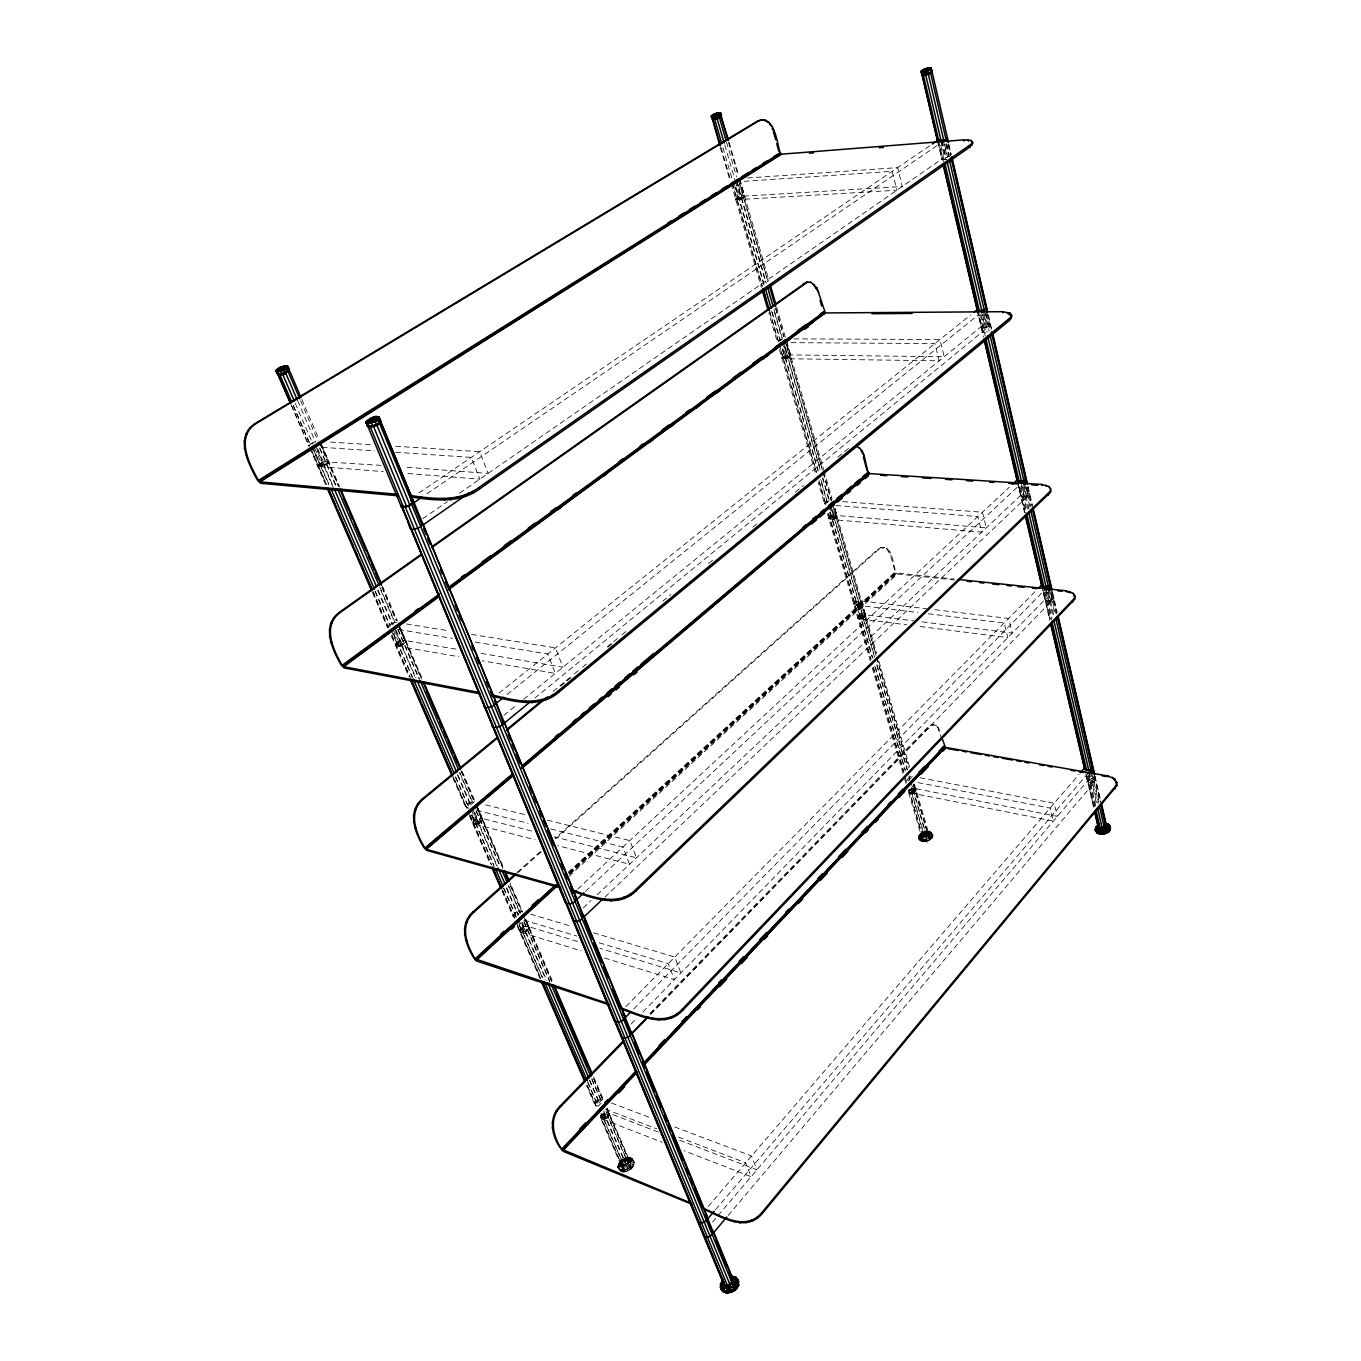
<?xml version="1.0" encoding="UTF-8"?>
<svg xmlns="http://www.w3.org/2000/svg" width="1361" height="1361" viewBox="0 0 1361 1361"><rect width="100%" height="100%" fill="white"/><g stroke="black" fill="none" stroke-linecap="round" stroke-linejoin="round"><path stroke-width="0.75" stroke-dasharray="5 3.75" d="M919.662 840.452L923.081 841.642L920.274 840.894L918.352 837.44L922.877 835.722L921.652 838.087C919.475 844.398 936.181 842.34 919.883 840.775L918.284 837.525L922.503 835.059C910.781 845.436 939.549 842.306 931.383 832.643L925.089 831.826L922.503 835.059L926.28 835.552L929.58 840.298L922.809 841.847L919.781 839.108L920.478 837.117C922.197 831.248 932.268 837.644 931.451 832.728C927.726 827.624 929.019 837.389 928.117 833.783L928.559 832.507L926.433 830.89L922.486 831.724L920.665 834.157L924.782 835.671L928.117 833.783M861.853 601.579L865.851 616.261L860.662 619L856.63 605.152L861.156 603.331L861.19 600.967L926.484 608.707M920.478 837.117L919.1 835.314L921.601 833.102L927.862 831.911L929.733 833.068L932.03 837.866L929.223 840.349M471.501 815.341L475.38 824.307L479.395 823.116L482.492 820.258L482.526 818.795L478.987 817.876L474.053 820.139L472.641 823.303L476.18 824.222L478.817 823.405L482.679 819.407L476.52 805.083M623.95 1157.905C623.763 1160.44 628.101 1159.708 626.298 1157.53L621.79 1159.147L618.234 1163.723L617.673 1167.023L620.038 1170.783C626.315 1175.87 641.643 1162.617 627.744 1162.498L627.37 1160.491L623.967 1159.283L628.884 1157.496C632.967 1155.506 636.285 1167.313 632.219 1161.154L629.462 1159.725L625.533 1160.372L621.892 1162.447L619.493 1165.424L618.983 1168.487L618.098 1167.959M928.559 832.507L928.746 834.021M835.025 508.708L837.134 516.057L835.11 518.541L831.741 519.562L829.598 512.212M922.571 841.779L926.195 841.489M922.792 835.773L925.106 836.675L924.782 835.671M941.659 141.068L945.997 159.679L941.931 159.577L937.627 140.438M786.641 341.288L790.707 355.374L788.495 357.637L784.957 358.709L780.857 344.622M391.168 630.007L398.195 646.237L404.319 643.821L405.986 640.946L402.397 640.333L397.14 642.596L395.439 645.488L401.835 645.25L406.105 641.473L398.365 623.474M396.987 622.249L394.656 622.368L387.63 627.489L372.642 591.252M926.109 841.608L927.147 834.82C937.559 828.083 928.168 845.827 932.812 835.535L931.298 832.609L928.644 831.639L922.724 832.524L921.023 835.144M622.283 1162.804C616.975 1169.609 618.013 1159.623 623.967 1159.283L623.372 1161.154L620.803 1160.44L628.033 1158.16L633.801 1160.967L633.665 1166.054L634.022 1161.103L632.167 1158.534L628.884 1157.496L620.82 1160.542L622.283 1162.804L629.462 1159.725L632.61 1160.678L634.158 1162.992M629.088 1159.47L629.173 1162.345L628.782 1161.29L626.86 1163.604L627.523 1171.14L623.372 1171.821L620.497 1170.817L617.741 1166.785L623.372 1161.154M629.054 1162.498L629.445 1160.321L626.621 1159.249M620.497 1170.817L623.372 1171.821C634.532 1168.878 619.663 1175.104 623.032 1168.555L619.612 1165.067L621.705 1160.729L622.3 1163.4L619.731 1170.477C624.92 1173.029 631.164 1170.154 633.886 1165.356M621.007 1170.562L623.933 1171.464L621.007 1170.562L619.595 1168.401L620.072 1165.56M621.484 1165.135L620.361 1160.916L621.705 1165.152L623.61 1165.526L620.956 1164.114L621.705 1165.152M621.96 1165.016L620.718 1161.767M621.16 1163.808L622.487 1160.491L629.36 1158.551C634.022 1158.143 633.375 1162.94 629.292 1160.27C624.92 1163.536 622.521 1155.37 628.918 1157.53L632.287 1158.534L627.931 1161.358L634.022 1161.103M618.438 1168.316L618.66 1164.676L622.147 1159.997L626.655 1158.364L628.272 1159.742M600.813 1113.74L603.263 1119.405L606.921 1118.351L609.626 1114.353L607.176 1108.688M739.721 178.886L744.79 196.426L743.821 197.719L738.7 199.608L734.14 183.973M622.828 1164.693L625.499 1164.37L624.818 1167.619L622.692 1170.29L619.34 1169.269L623.491 1166.581L624.036 1164.625L622.3 1163.4L619.612 1165.067L618.285 1163.553L622.487 1162.26M311.686 446.612L320.379 466.653L326.861 464.203L328.835 461.651L322.285 462.298L317.623 466.211L324.19 465.581L328.903 462.094L320.771 443.227M519.102 925.208L522.352 932.71L527.898 930.397L529.31 927.743L525.618 919.185M308.93 446.204L309.236 445.098M629.292 1160.27L628.884 1157.496L632.355 1158.619M928.236 834.905L928.78 833.306M925.735 840.4L919.39 839.567C922.077 844.092 937.474 835.178 928.049 837.236L927.419 834.021L931.383 832.643M919.781 839.108L918.811 838.886L919.594 836.624L922.043 834.565L928.968 832.626L931.69 833.63M919.253 839.108L920.002 836.947L925.582 833.783L929.019 833.102L932.795 835.96L932.064 836.539L928.934 833.612C921.55 833.595 927.147 830.737 931.298 832.609M923.013 836.573L921.516 836.028L921.108 832.881M921.516 835.263L924.799 832.49L924.442 830.993M918.284 837.644L919.151 835.161L924.34 832.371L932.404 834.497L931.724 836.862L927.147 834.82M923.813 836.062L922.112 840.418L925.072 835.994L925.99 838.104L929.172 838.852L922.112 840.503L919.39 839.448L925.718 840.281L929.852 837.253L914.252 783.562M926.433 830.89L927.862 832.881L927.93 831.452M929.852 837.253L926.143 835.416L922.622 837.117L922.384 839.533L925.684 840.247L910.39 787.645M922.384 839.533L908.212 791.217L912.465 788.24L916.191 789.992L914.388 792.136L911.275 793.038L910.237 789.482M600.592 1118.044L604.012 1119.371L606.411 1118.64L608.435 1117.16L609.405 1113.638L605.985 1112.328L600.592 1118.044L622.3 1168.044L625.686 1169.422L628.05 1168.708L630.024 1167.228L630.943 1163.655L606.972 1107.973M622.3 1168.044L622.164 1166.309L625.192 1163.009L629.65 1162.532L630.943 1163.655M622.164 1166.309L600.49 1116.343L601.596 1114.523L623.236 1164.472M617.673 1167.023L620.395 1166.666L622.862 1164.267L621.773 1167.483L622.692 1170.29L630.738 1167.381L633.29 1164.216L630.466 1159.572L627.37 1160.491L629.071 1158.755L632.167 1158.534M601.001 1103.295L598.279 1106.153L594.859 1104.843L595.88 1101.338L602.43 1099.348L593.209 1077.929M865.919 616.006L861.36 618.915L857.566 617.503L862.108 614.594L865.545 615.019L863.503 618.251M861.921 602.157L857.328 605.05L853.534 603.672L858.11 600.779L861.547 601.188L859.489 604.386M837.185 516.585L832.456 519.443L828.611 518.252L833.357 515.411L836.845 515.7L834.667 518.762M529.157 928.644L523.134 932.642L520.923 932.54L519.63 930.005L523.083 926.807L527.847 926.126L529.157 928.644L525.686 931.86M818.999 480.552L826.093 504.897L824.341 503.587L829.104 500.746L822.639 478.494M503.995 888.427L516.636 917.62L513.131 916.565L514.407 913.265L519.17 911.036L522.675 912.074L510.12 882.932M922.622 835.314C917.535 831.299 933.391 830.159 927.045 833.357L930.243 834.276L929.682 835.824L922.588 838.988L919.1 835.314M624.733 1160.372L628.833 1157.513L629.071 1158.755L624.682 1158.211M925.106 836.675L926.994 835.926L926.739 834.939M630.977 1168.912L633.409 1164.301M627.557 1164.08L629.156 1162.141M618.983 1165.101L622.692 1160.661L621.79 1159.147M460.903 770.666L474.308 801.816L469.409 802.616L465.717 805.729L466.925 808.06L469.188 808.094M728.203 1215.407L1094.482 782.184L1093.189 776.621M712.552 1222.042L716.669 1217.193M718.047 1215.577L1087.507 780.942L1086.214 775.396M715.631 1209.572L1085.959 775.668M626.196 1160.133L628.833 1157.513L624.75 1158.296L628.969 1157.582M708.213 1206.492L1078.95 774.443M790.741 355.833L785.705 358.572L781.826 357.773L786.845 355.034L790.418 355.068L788.019 357.858M312.452 442.869L308.913 445.625L291.22 404.846M771.585 311.193L779.87 339.689L777.131 341.696L782.184 338.974L773.916 310.461M627.71 1164.148L627.353 1163.06L625.175 1164.301L625.669 1165.322L627.727 1163.91M604.012 1119.371L609.405 1113.638M926.143 835.416L912.465 788.24L908.621 792.323L911.938 792.97L915.783 788.887M606.411 1118.64L609.524 1115.322M911.938 792.97L916.191 789.992M600.49 1116.343L605.985 1112.328L627.54 1162.294M908.212 791.217L910.441 788.87L924.153 836.028M601.885 1119.15L608.112 1112.532M909.982 792.953L914.422 788.257M594.757 1103.159L597.904 1099.858M600.303 1099.144L594.859 1104.843L586.404 1085.363M602.43 1099.348L596.152 1105.932L586.846 1084.496M649.929 1013.452L927.692 727.267L930.431 725.26L934.054 724.818L930.431 725.26M650.796 1013.741L931.264 725.396M650.541 1014.506L1052.274 600.218L1049.756 589.347M631.079 1024.067L637.016 1017.977M642.953 1011.903L1045.027 599.435L1042.135 587.033M633.631 1009.062L1042.951 591.78M625.958 1006.528L1035.687 590.997M377.609 590.266L391.866 623.236L387.817 626.196L394.656 622.368L379.6 587.459M604.879 897.086L1028.082 495.897L1025.394 484.312M583.274 907.957L590.997 900.659M597.173 894.84L1020.682 495.387L1017.535 481.93M744.79 196.818C720.156 207.042 751.935 188.498 741.864 198.672M585.468 891.353L1018.3 486.268M577.659 889.175L1009.318 487.221M523.134 932.642L529.123 927.079M861.36 618.915L865.545 615.019M519.63 930.005L523.083 926.807M857.566 617.503L859.982 615.257M519.647 931.57L525.635 926.024M857.923 618.472L862.108 614.594M520.923 932.54L527.847 926.126M859.318 619L864.15 614.509M568.149 872.316L895.181 571.977L890.57 555.339L886.606 548.653L880.72 547.564L877.743 549.368L555.016 838.444M569.017 872.554L896.031 572.062C892.238 564.441 894.092 549.963 883.765 547.326M568.796 873.371L895.657 572.913L895.181 571.977M569.357 873.099L896.031 572.062M569.817 873.541L896.678 572.913L954.146 579.037M569.749 874.289L897.154 573.083M569.17 876.246L897.409 574.002L954.401 579.99M853.891 604.641L858.11 600.779M855.286 605.152L860.152 600.677M857.328 605.05L861.547 601.188M513.131 915L516.619 911.819M853.534 603.672L855.967 601.443M517.061 872.452L540.776 851.203M517.929 872.707L541.661 851.442M555.9 838.682L878.611 549.453L884.633 547.411M478.817 823.405L482.492 820.258M472.692 821.823L476.35 818.693M828.611 518.252L831.146 516.091M472.641 823.303L478.987 817.876M828.968 519.153L833.357 515.411M473.917 824.188L481.25 817.91M830.363 519.596L835.433 515.258M476.18 824.222L482.526 818.795M832.456 519.443L836.845 515.7M932.03 837.866L926.007 841.285L922.384 841.472M824.341 503.587L826.893 501.443L820.428 479.191M829.104 500.746L824.681 504.472L818.182 482.185M474.308 801.816L466.925 808.06L453.383 776.859M928.355 834.582L926.943 835.994M921.465 833.885L922.486 831.724M553.127 691.371L564.594 681.946M566.227 680.602L572.777 675.209M574.41 673.865L580.96 668.489M582.593 667.145L589.126 661.752M607.125 646.951L612.042 642.919M613.675 641.575L620.225 636.182M621.858 634.838L628.408 629.462M662.773 601.205L670.956 594.468M708.588 563.522L713.504 559.473M752.769 527.183L757.686 523.151M795.317 492.189L803.5 485.469M837.866 457.194L849.315 447.786M560.562 686.148L565.478 682.116M567.112 680.772L573.661 675.379M608.027 647.104L612.926 643.055M534.89 698.074L988.818 326.589L985.313 311.482M503.91 715.325L517.078 704.607M523.645 699.248L981.179 326.606L977.657 311.55M507.092 694.552L978.27 314.935M499.113 693.055L970.597 314.969M399.028 646.118L405.986 640.946M785.705 358.572L790.418 355.068M401.835 645.25L405.85 642.256M395.609 644.178L399.624 641.201M781.826 357.773L784.548 355.748M395.439 645.488L402.397 640.333M782.133 358.521L786.845 355.034M396.697 646.203L404.727 640.231M783.545 358.828L788.989 354.779M782.184 338.974L777.437 342.445L768.812 313.166M921.601 833.102L922.775 834.259L920.087 836.198L922.299 833.238L928.61 831.622L926.092 833.017M913.98 792.34L916.14 790.282L914.575 784.021M422.846 518.626L447.31 501.682M459.542 493.192L941.965 158.999M427.048 493.703L938.512 144.606M419.001 492.937L930.584 145.219M318.848 466.738L327.61 461.141M737.237 199.795L743.072 196.069M321.247 466.5L328.835 461.651M739.465 199.438L744.501 196.205M324.19 465.581L328.562 462.774M317.913 465.088L322.285 462.298M735.535 199.046L738.445 197.192M317.623 466.211L325.211 461.379M735.808 199.659L740.843 196.426M617.673 1166.904L619.306 1169.541L622.709 1170.596L630.909 1167.619M627.37 1170.834L631.317 1168.572M622.283 1160.253L626.723 1158.636L628.561 1159.198M621.245 1161.494L625.158 1159.249M621.501 1161.971L629.36 1158.551L632.814 1160.082L629.48 1159.096L625.345 1159.759M919.441 839.329L923.166 837.508L925.684 840.145L919.441 839.329L925.684 840.145M949.536 156.175L941.846 159.254L946.575 159.543M310.954 443.686L316.603 441.406M1087.507 780.942L1089.634 783.153L1094.482 782.184M1045.027 599.435L1047.187 601.341L1052.274 600.218M1020.682 495.387L1022.843 497.088L1028.082 495.897M981.179 326.606L983.34 327.95L988.818 326.589M925.021 836.488L926.977 835.756M919.151 835.161L922.775 834.259M625.533 1160.372L629.48 1159.096L632.61 1160.678M633.29 1164.216L623.032 1168.555L623.491 1166.581L626.86 1169.609L619.306 1169.541M1091.641 778.288L1087.456 781.35L1091.777 783.153L1095.962 780.074L1091.641 778.288L1097.357 802.854M626.911 1169.762L622.692 1170.511L619.289 1169.405L622.692 1170.511L626.962 1169.899L622.675 1170.409L619.34 1169.269M907.651 780.602L909.267 780.329M623.202 1165.543L625.652 1165.186M747.546 177.985L897.614 167.641L902.258 186.508L744.161 196.12L739.652 180.52M744.161 181.319L892.204 171.316L896.899 190.217L738.7 199.608M924.731 832.047L928.168 832.49M925.48 833.272L929.019 833.102L932.523 836.335M793.888 338.872L939.941 339.552L944.177 356.735L790.06 354.915L785.995 340.845M790.877 342.666L934.922 343.584L939.192 360.801L784.957 358.709M330.502 442.087L372.54 444.775M395.66 446.255L479.735 451.648L488.123 473.407L404.166 467.095M322.2 447.327L374.7 450.865M395.711 452.277L471.314 457.381L479.804 479.174L404.285 473.254M381.08 465.36L328.903 462.094M842.833 501.631L982.472 512.229L986.317 527.813L836.488 515.496L834.361 508.163M835.943 505.526L977.81 516.568L981.689 532.168L831.741 519.562M320.379 466.653L383.309 471.604M880.72 547.564L881.588 547.649M886.606 548.653L887.474 548.738M877.743 549.368L878.611 549.453M888.954 551.409L889.805 551.494M890.57 555.339L891.438 555.424M630.841 1167.5L626.911 1166.955L625.499 1164.37M934.922 609.694L1008.637 618.438L1012.244 633.069L921.907 621.841M856.63 605.152L917.773 612.518M928.304 613.794L1004.197 622.947L1007.838 637.594L917.433 626.179M861.19 600.967L865.188 614.798L913.503 620.803M860.662 619L906.919 624.852M406.395 623.984L448.381 630.721M471.467 634.413L555.458 647.87L562.927 667.247L479.089 653.059M398.671 629.565L452.532 638.394M475.312 642.12L547.803 654.012L555.356 673.423L482.015 660.731M939.413 731.35L938.784 728.033L935.807 725.583L937.95 727.88L940.961 736.964M456.037 649.146L405.731 640.64L406.105 641.473M398.195 646.237L458.963 656.751M920.104 777.777L1054.163 803.313L1057.378 816.379L915.443 788.614L914.422 785.076M917.977 782.592L1050.097 808.06L1053.346 821.142L911.275 793.038M485.622 804.878L524.768 814.576M547.428 820.19L629.837 840.588L636.472 857.787L554.216 836.794M476.622 810.254L528.119 823.218M550.78 828.917L622.896 847.052L629.582 864.269L557.619 845.623M531.59 831.027L482.253 818.42L482.679 819.407M475.38 824.307L535.009 839.754M530.518 914.116L571.144 926.195M593.498 932.846L674.767 957.038L680.908 972.962L599.81 948.277M523.968 920.138L576.809 936.079M599.146 942.816L668.234 963.656L674.444 979.597L603.467 957.719M577.506 941.506L528.851 926.688L529.31 927.743M626.298 1157.53L628.17 1158.092L629.462 1160.559M626.706 1158.96L629.326 1160.78M621.331 1164.965L623.474 1165.679M522.352 932.71L581.164 950.846M921.669 834.055L928.968 832.626L931.69 834.072M933.221 724.681L936.64 725.719M897.409 574.002L895.657 572.913M926.654 831.69L928.644 833.715M928.066 832.711L922.962 832.966L919.373 836.215L918.811 838.886M931.468 834.548L925.582 833.783M611.327 1102.988L650.83 1117.908M674.529 1126.874L751.544 1155.999L756.903 1169.865L678.084 1139.65M605.441 1109.198L656.802 1128.83M678.527 1137.133L745.692 1162.804L751.102 1176.704L684.09 1150.726M658.384 1132.097L609.116 1113.196L609.626 1114.353M603.263 1119.405L662.399 1142.321M626.86 1163.604L630.738 1167.381M927.862 832.881L928.406 833.817M920.665 834.157L921.278 835.229M920.904 834.956L921.822 836.249M312.554 446.442L328.835 484.023M375.211 591.099L390.386 626.128M393.567 633.494L412.4 676.961M455.833 777.233L468.354 806.154M472.301 815.256L493.873 865.086M517.452 919.492L542.563 977.487M588.156 1082.761L598.279 1106.153M601.562 1113.706L625.686 1169.422M314.102 450.95L328.852 484.992M375.075 591.661L389.348 624.631M393.244 633.614L412.315 677.608M455.289 776.825L467.078 804.062M471.723 814.78L494.23 866.702M503.468 888.053L516.023 917.025M519.273 924.51L542.801 978.814M587.459 1081.893L597.513 1105.098M293.261 405.51L310.087 444.298M293.33 405.816L310.206 444.741M310.937 448.518L326.436 484.244M372.846 591.235L388.889 628.187M392.019 635.4L410.239 677.404M470.021 815.222L491.627 865.018M502.6 890.298L514.407 917.518L521.382 911.121L509.677 883.935M516.04 921.278L540.368 977.351M600.235 1115.374L623.576 1169.167M312.384 452.362L326.334 484.499M391.713 635.179L409.967 677.268M453.043 776.536L465.717 805.729L469.409 802.616L457.636 775.396M469.596 814.678L491.219 864.524M502.175 889.771L514.747 918.76M517.997 926.246L540.742 978.644M587.169 1085.636L596.39 1106.918M291.543 405.68L309.27 446.51M309.73 448.024L326.062 485.639M372.455 592.511L387.63 627.489M391.543 636.489L408.981 676.655M452.958 777.982L465.649 807.192L472.046 801.799L459.457 772.623M469.528 816.141L490.351 864.099M502.158 891.302L513.131 916.565L519.17 911.036L508.282 885.807M517.197 925.939L539.926 978.287M319.784 447.803L336.099 485.622M379.753 586.863L394.86 621.909M398.092 629.411L419.477 678.969M459.865 772.64L473.339 803.875M476.486 811.207L500.44 866.719M508.827 886.181L520.565 913.418M523.849 921.006L549.759 981.094M591.797 1078.592L601.885 1101.985M605.985 1111.495L630.024 1167.228M319.733 448.671L336.082 486.592M397.752 629.548L419.188 679.241M475.908 810.731L499.912 866.396M524.019 922.282L549.963 982.421M591.916 1079.681L601.936 1102.903M297.804 401.019L315.378 441.73M317.759 448.892L324.837 465.292M396.221 630.534L402.448 644.961M474.751 812.364L479.395 823.116M522.182 922.18L526.248 931.587M603.655 1110.797L606.921 1118.351M316.296 447.344L333.445 487M378.052 590.215L393.193 625.26M394.809 629.02L415.99 678.033M457.67 774.477L471.008 805.338M472.624 809.063L497.326 866.225M506.581 887.644L518.354 914.881M522.437 924.34L546.765 980.618M589.738 1080.073L599.844 1103.465M603.961 1112.975L628.05 1168.708M317.572 451.41L333.19 487.51M395.745 632.219L414.765 676.196M474.036 813.334L496.493 865.256M506.547 888.529L518.235 915.562M521.467 923.047L545.778 979.308M589.5 1080.413L599.538 1103.635M603.603 1113.06L625.192 1163.009M295.235 403.298L312.945 444.179M314.663 447.922L322.557 466.16M393.261 629.582L400.287 645.812M471.161 809.608L477.371 823.949M518.609 919.236L524.291 932.387M602.651 1113.485L605.101 1119.15M321.009 443.465L339.706 486.915M382.356 586.013L397.412 620.99M399.028 624.733L421.927 677.965M462.179 771.5L474.751 800.727M476.367 804.47L503.434 867.382M525.907 919.577L552.6 981.621M593.668 1077.061L602.889 1098.48M301.836 399.454L319.052 439.416M320.72 444.554L338.617 486.115M382.169 587.271L396.408 620.344M398.092 624.24L421.808 679.309M461.277 770.989L474.7 802.19M476.316 805.933L502.583 866.94M510.12 884.446L521.841 911.683M525.924 921.142L551.8 981.281M593.77 1078.729L602.157 1098.208M607.091 1109.657L631.079 1165.373M319.784 442.971L338.481 486.37M381.948 587.323L396.153 620.31M400.083 629.445L421.502 679.173M477.388 808.978L502.992 868.403M525.414 920.495L552.141 982.574M606.496 1108.773L629.65 1162.532M319.665 443.04L328.29 463.08M398.62 626.383L405.612 642.596M476.112 806.307L482.287 820.649M523.304 915.902L528.97 929.053M606.938 1110.083L609.371 1115.748M300.645 400.729L318.1 441.168M721.126 147.805L730.857 181.03M731.248 184.058L761.377 287.358M779.479 349.743L816.073 475.244M827.352 513.641L870.274 660.851M872.265 667.911L903.415 774.766M904.606 778.798L906.035 783.443M720.343 147.447L729.785 179.788M726.536 142.173L736.505 176.641M738.411 184.79L742.374 198.468M785.569 347.565L788.495 357.637M832.983 511.192L835.11 518.541M859.931 604.165L863.946 618.03M912.84 786.794L914.388 792.136M736.777 181.098L766.396 283.309M774.001 309.491L782.167 337.698M783.919 343.755L820.394 469.545M822.742 477.66L829.223 499.997M830.925 505.901L874.63 656.631M876.977 664.729L907.43 769.799M910.883 781.69L927.675 839.635M736.335 180.86L765.648 281.948M784.514 347.004L820.292 470.396M831.758 509.916L874.545 657.448M876.909 665.614L907.089 769.714M908.876 775.821L909.897 779.377M735.467 181.557L740.571 199.131M782.099 342.189L786.76 358.3M829.734 506.326L833.476 519.187M858.332 604.811L862.347 618.677M911.343 787.424L912.891 792.765M724.784 144.878L734.787 179.55M736.046 187.716L764.048 284.041M772.248 312.247L780.431 340.454M782.779 348.501L818.148 470.243M821.108 480.382L827.59 502.719M830.312 512.093L872.503 657.295M875.446 667.4L905.388 770.428M735.62 187.461L763.895 284.738M782.796 349.726L818.063 471.093M830.091 512.434L872.435 658.112M874.8 666.278L905.065 770.326M722.963 147.686L732.456 180.077M732.694 184.177L762.449 286.354M769.475 310.512L778.866 342.717M779.445 344.741L816.634 472.437M828.764 514.084L871.074 659.37M873.422 667.451L904.01 772.453M908.944 789.414L923.745 840.213M731.963 182.578L762.007 285.708M769.714 312.179L778.033 340.692M780.942 350.73L816.311 472.114M819.254 482.236L826.212 506.139M828.356 513.471L870.802 659.166M873.167 667.332L903.483 771.415M905.269 777.539L906.817 782.864M908.893 789.941L922.622 837.117M729.224 142.514L738.581 174.906M739.703 179.244L768.965 280.519M776.638 307.059L785.484 337.681M786.352 340.999L823.558 469.443M823.813 470.617L832.013 498.994M834.718 508.351L876.62 653.365M878.951 661.429L909.692 767.451M728.441 142.156L738.121 175.688M739.857 184.041L768.302 282.322M775.872 308.505L784.021 336.711M786.352 344.758L822.742 470.532M823.337 472.556L831.554 500.984M832.677 504.846L876.28 655.56M876.858 657.584L908.416 766.685M913.469 784.14L929.206 838.529M738.564 180.503L767.825 281.659M775.498 308.147L783.749 336.677M784.923 340.726L822.401 470.225M822.98 472.25L831.18 500.593M833.834 509.763L875.974 655.356M876.552 657.397L908.467 767.655M913.401 784.702L928.083 835.45M942.254 140.932L946.099 157.468M982.642 314.459L986.674 331.778M1022.894 487.289L1027.98 509.184M1047.307 592.171L1053.261 617.724M1089.191 772.044L1097.034 805.746M981.196 310.784L985.16 327.78M1021.448 483.512L1024.595 497.02M1045.928 588.615L1048.889 601.324M1088.681 772.095L1091.267 783.221M940.723 140.898L944.568 157.383M981.434 315.446L985.534 333.037M1021.158 485.843L1026.755 509.797M1045.758 591.303L1052.002 618.064M1088.664 775.226L1095.741 805.542M940.74 145.474L944.109 159.952M980.26 314.748L985.262 336.15M1020.597 487.459L1026.177 511.379M1045.061 592.273L1051.509 619.867M1087.915 775.753L1095.384 807.771M938.307 139.826L943.615 162.486M978.287 310.835L984.207 336.099M1019.457 486.915L1025.548 512.91M1044.125 592.409L1050.386 619.153M1087.133 776.348L1094.703 808.723M938.035 141.272L942.68 159.917M977.674 310.699L983.561 335.861M1018.028 483.172L1025.003 512.961M1042.645 588.394L1049.892 619.34M1085.466 771.381L1093.819 807.107M937.508 140.71L941.931 159.577M977.215 310.359L983.493 337.137M1017.45 482.27L1024.425 512.042M1041.573 585.332L1049.773 620.378M1086.163 775.804L1093.7 807.992M948.957 144.47L951.339 154.797M988.494 315.412L991.625 328.937M1028.014 486.268L1032.625 506.224M1052.648 592.801L1057.242 612.654M1095.095 776.365L1100.709 800.591M948.413 143.892L950.795 154.218M987.916 314.663L991.523 330.23M1027.861 487.306L1032.029 505.305M1051.866 591.031L1056.646 611.65M1094.499 775.243L1100.573 801.493M948.158 145.355L950.556 155.698M986.895 312.656L990.91 329.974M1027.368 487.425L1031.519 505.339M1051.628 592.188L1056.646 613.879M1094.142 775.821L1100.181 801.918M946.678 143.807L949.059 154.116M986.215 314.408L989.821 329.957M1026.211 486.881L1030.855 506.904M1050.709 592.579L1055.49 613.165M1093.768 778.288L1098.99 800.829M946.473 143.96L949.349 156.362M945.759 144.266L948.634 156.668M984.632 311.805L989.107 331.012M1024.765 484.635L1029.818 506.428M1049.127 589.653L1055.013 614.968M1091.743 773.235L1098.667 803.041M944.636 144.657L947.528 157.076M983.135 310.308L987.082 327.303M1023.302 483.087L1026.432 496.595M1047.732 588.224L1050.692 600.933M1090.399 771.755L1092.985 782.881M943.258 140.098L947.086 156.583M983.85 314.697L987.933 332.271M1023.914 487.051L1029.052 509.099M1048.48 592.681L1053.737 615.325M631.266 1161.154L629.19 1165.492L627.744 1162.498L631.266 1161.154M1053.907 598.228L1049.416 601.239L1044.959 599.81L1049.45 596.816L1053.907 598.228M1029.801 493.992L1025.139 496.935L1020.614 495.744L1025.258 492.818L1029.801 493.992M990.672 324.837L985.721 327.661L981.094 326.912L986.027 324.105L990.672 324.837M912.193 776.468L908.331 780.534L906.358 780.534L910.832 775.838L912.193 776.468M928.678 831.673L925.106 831.911L928.678 831.673"/><path stroke-width="1.5" d="M723.133 1280.837L724.426 1284.512L726.706 1285.09L729.326 1284.512L732.899 1280.854L733.273 1281.977L729.768 1285.584L724.801 1285.396L614.917 1020.665M724.29 1282.181L723.678 1284.035L723.508 1281.722M723.967 1284.103L723.967 1282.113M609.082 1004.826L476.945 961.155L474.274 958.535C465.513 945.01 458.589 924.731 472.76 912.125L515.479 873.864M608.639 1003.755L475.142 958.824C466.398 945.283 459.474 925.004 473.645 912.397L516.346 874.119M736.199 1288.833L732.252 1291.946L727.591 1292.95L723.252 1291.606L723.814 1288.51L730.789 1287.608L733.494 1285.703C741.864 1291.283 725.753 1294.923 730.789 1283.508M287.647 368.78L289.144 369.069L289.076 370.328C278.767 381.182 268.917 367.266 286.15 365.956C296.749 369.954 275.109 380.417 276.385 370.277L283.666 366.398L286.388 366.024L287.92 367.402C291.9 372.727 281.642 374.717 278.052 374.581L290.386 402.907M691.881 1204.247L563.369 1151.389C552.328 1139.872 547.241 1118.81 559.813 1106.306L623.338 1040.859M691.507 1203.311L561.702 1149.245C553.161 1136.707 548.636 1118.572 560.664 1106.646L624.189 1041.165M408.079 521.961L410.205 528.885L411.72 529.565L417.861 528.306L420.821 526.724L422.761 523.628L495.897 701.715L494.264 705.151L491.508 706.801L485.639 707.822L484.108 706.937L484.142 705.355M492.325 725.073L492.291 726.672L493.839 727.591L499.674 726.587L502.413 724.937L503.995 721.449L576.366 897.648L575.057 901.424L572.522 903.109L569.544 904.01L565.393 902.819L514.22 777.863M928.491 73.63L930.856 72.609L922.06 74.447L921.244 71.282C929.954 64.273 936.623 70.993 921.448 71.878C920.785 69.003 934.105 65.957 930.329 69.904C933.663 74.804 919.56 77.611 921.261 71.112M931.298 68.407L927.266 68.407L931.298 68.407L932.098 71.418L928.032 73.8M1108.347 826.893L1108.654 824.511L1107.191 824.987L1107.905 826.229L1110.117 826.45C1107.837 836.964 1113.553 822.946 1105.932 824.29L1108.654 824.511L1110.287 826.62L1109.947 830.346C1108.654 834.939 1093.257 836.13 1097.868 829.478L1095.843 827.165L1099.535 823.592M287.698 368.984L289.076 370.328L284.789 372.965L279.039 374.462L277.525 373.067M1101.338 828.083L1100.028 833.698L1104.026 833.902L1097.136 832.983L1104.026 833.902M1103.941 827.539L1104.009 833.817L1100.181 834.021M703.569 1209.061C720.922 1216.734 746.202 1232.845 762.211 1213.587L1116.752 785.79L1115.22 779.309L1108.296 776.042L945.436 747.427L942.322 738.972M1116.752 785.79L1116.683 781.929M941.999 142.207L945.504 139.826L937.576 141.017L921.873 73.851M376.027 425.074C360.189 432.135 366.841 413.659 379.073 417.266L380.672 421.485C376.436 430.263 366.551 424.037 373.901 417.385C376.963 413.336 383.989 422.097 378.239 420.821M276.334 371.366L276.385 370.277C289.536 360.648 292.734 370.89 276.334 371.366L276.521 370.022C277.831 368.168 290.761 365.037 286.303 368.746C288.277 381.488 266.007 370.294 286.388 366.024M286.303 368.746L287.869 366.313L287.817 367.266C285.521 369.205 277.61 373.731 276.419 370.124L278.001 368.899L276.419 370.43M921.448 71.878L927.947 70.517L928.678 73.562L932.098 71.418L930.584 72.95L922.095 74.634L926.041 74.311L925.599 70.262L929.563 68.05C913.912 72.728 925.174 72.626 931.502 69.003M278.92 374.309L284.789 372.965L289.144 369.069L288.974 370.43L287.647 369.171M722.674 1282.76L722.878 1280.003L720.479 1283.95L722.674 1282.76L723.814 1288.51L725.022 1286.485C734.447 1297.986 715.308 1291.062 722.453 1285.09L720.547 1283.763L720.462 1287.795L722.81 1290.534L726.944 1291.674L731.691 1290.653L735.791 1287.829L737.917 1283.797L734.123 1277.911L731.98 1277.69L731.503 1276.261L735.689 1277.281L738.513 1281.16L738.206 1282.181L735.689 1277.281L738.121 1280.157L735.723 1277.35L731.572 1276.244L732.031 1277.35M946.082 137.597L947.341 138.618C946.014 140.71 934.905 143.126 939.005 139.4M1095.758 827.335L1099.127 825.191L1095.758 827.335L1095.69 831.044L1096.677 831.282M1106.238 824.392L1105.744 826.91L1105.404 823.303M278.171 374.156L277.44 374.02M725.022 1286.485L720.53 1287.523L722.827 1290.415L727.744 1284.835L727.965 1288.391L731.572 1290.347L735.603 1287.574L735.297 1280.837L738.036 1280.055L735.689 1277.281L731.503 1276.261L735.689 1277.281L737.883 1280.02L738.547 1285.43L736.25 1289.19M621.109 1008.79C640.01 1015.952 665.631 1028.661 682.644 1010.389L1074.612 599.35L1074.629 595.659L1073.183 593.362L1066.037 590.759L958.365 579.48M1074.612 599.35L1074.629 595.659M1095.69 831.044L1095.231 829.632L1099.127 825.191M735.723 1287.71L731.64 1290.517L726.91 1291.521L722.827 1290.415L723.184 1286.723M1109.657 830.601L1110.491 827.556L1108.994 825.583M726.842 1217.023L713.113 1233.253L713.334 1231.263M713.113 1233.253L707.363 1219.252L707.601 1217.278L704.726 1214.931M276.3 371.179L280.706 367.657L286.201 368.576M572.896 891.285C592.715 897.937 618.421 908.519 636.029 890.962L1050.505 492.291L1050.573 488.718L1049.144 486.626L1041.897 484.448L869.696 473.628L868.556 472.59C864.541 464.407 866.379 449.232 855.627 446.085M1050.505 492.291L1050.573 488.718M288.685 370.6L289.042 369.511L301.002 397.497M734.26 1283.457L413.625 501.392L412.111 500.746M284.415 366.687L282.969 368.661L276.385 371.009L278.75 368.967L287.579 366.228L286.048 368.457L277.814 371.281M279.856 374.36L285.385 372.812L289.11 369.443M276.385 371.009L279.549 368.304M724.562 1286.366L401.172 505.288L406.548 518.252M367.3 425.074L369.801 426.793L372.744 426.282L369.801 426.793L368.065 425.653L372.744 426.282L379.073 423.441M647.581 1017.552L631.334 1034.292L631.674 1032.421M631.334 1034.292L624.716 1018.164L625.056 1016.31L622.164 1014.217M277.746 374.241L277.916 373.339M492.495 696.186C513.931 701.493 539.773 708.724 558.554 692.426L1009.113 320.652L1011.308 318.202L1011.461 314.85L1010.083 313.132L1002.666 311.703L825.344 312.945L816.94 287.903L811.054 282.356L806.682 282.05L432.509 546.288M1011.308 318.202L1011.461 314.85M1106.119 826.756L1106.425 825.225M1098.106 826.944L1098.395 825.634L1099.433 828.22M1098.225 827.148L1098.514 825.838M1098.446 827.267L1098.718 826.025M1095.214 829.734L1095.843 827.165L1097.561 826.637M1095.996 828.271L1095.452 830.669C1096.388 833.868 1104.775 834.888 1096.915 832.643M1098.208 824.8L1098.718 827.216L1100.437 827.777L1105.949 825.719M575.686 896.95L583.325 917.518L583.75 915.715M372.795 426.282L367.64 426.384L366.177 421.74L369.699 419.596L377.473 419.783L379.09 423.084L376.214 425.057L375.143 419.392L378.868 417.198L377.729 419.954L371.4 423.067L366.313 423.254L366.092 421.927M560.715 887.882L426.81 850.404L424.037 847.716C415.224 833.595 406.735 811.973 422.216 799.026L497.497 737.118M560.239 886.726L426.316 849.298L424.921 847.954C416.109 833.834 407.637 812.211 423.118 799.247L496.748 738.666M720.241 115.923L720.939 116.808C711.429 124.089 706.359 113.337 719.731 112.895L720.905 113.371L721.177 116.672L712.16 119.053L717.128 118.73L721.602 115.651L721.177 116.672L720.564 115.702L728.628 140.489M479.974 693.787L344.197 667.928L341.288 665.138C332.441 650.082 321.179 626.094 338.94 612.62L420.379 554.897M479.429 692.477L343.652 666.703L342.189 665.308C333.326 650.235 322.081 626.247 339.842 612.756L421.281 555.016M719.765 145.423L711.548 115.838L719.85 112.98L718.302 113.814L719.731 117.539L712.552 119.122L715.154 119.07M398.075 495.795L260.597 483.274L257.552 480.365C248.757 464.356 234.398 437.749 254.592 423.849L757.856 120.908C775.192 114.851 776.791 143.313 780.278 153.095L781.52 154.184L963.622 139.86L971.193 140.472L972.826 143.041L969.883 147.022L479.225 489.177C459.286 503.842 433.615 500.287 410.767 496.952M397.463 494.315L259.985 481.896L258.454 480.45C249.658 464.424 235.3 437.8 255.511 423.9L758.775 120.823L762.364 119.683M715.291 119.036C706.444 119.632 719.459 109.135 720.598 114.069L714.219 116.57L711.225 116.536L713.13 114.63L711.548 115.838M731.861 1278.694L733.103 1280.14M972.264 144.861L972.537 141.765M495.251 701.136L503.638 723.644L504.199 722.01M727.965 1288.391L726.893 1291.351L722.827 1290.415L720.53 1287.523L723.252 1291.606L727.591 1292.95M378.868 417.198L376.895 416.874L369.001 421.093C367.096 423.441 369.086 429.038 372.693 426.197L367.64 426.384M711.225 116.366L716.635 115.617L720.82 113.235M367.776 420.158L366.126 422.131M1092.322 772.912L1091.471 769.22L1088.256 770.241L1085.023 769.543L1083.526 760.952M288.362 370.77L287.817 369.477M721.109 116.076L727.846 140.132M711.361 116.161L720.615 113.15L718.846 114.698L713.079 114.902L718.421 113.388M720.684 113.167L718.897 114.732M929.563 68.05L923.592 70.381C918.097 79.21 939.43 70.568 922.06 74.447M712.177 118.118L713.606 119.224M1100.266 827.726L1096.745 831.486L1103.703 832.575L1109.606 828.815L1107.905 826.229L1107.514 827.828L1103.856 830.193L1100.215 831.112L1095.299 829.529L1097.953 832.983M380.689 421.689L379.021 423.475L380.672 421.485M410.92 500.746L413.778 501.852L413.046 503.264L422.199 525.533L422.914 524.104M730.789 1279.901L734.566 1279.204L735.535 1277.264L738.513 1281.16L738.547 1285.43M713.334 1232.539L710.068 1236.4L707.414 1237.2L704.998 1236.877L703.195 1233.491M925.395 71.64C915.919 74.021 928.985 67.063 922.537 70.057M931.809 71.146L930.822 72.643L931.945 71.776M712.194 116.808L720.377 113.831L721.279 116.348L712.909 119.241L717.281 118.526M703.195 1208.126C720.547 1215.798 745.828 1231.892 761.837 1212.634L1116.547 784.906M1025.394 484.312L1024.51 480.45L1019.236 481.675L1017.586 481.25L1017.654 479.208M736.063 1289.326L738.547 1284.988M733.256 1281.739L729.7 1285.413L726.706 1285.09M733.494 1285.703L735.11 1283.151L738.155 1283.984M620.667 1007.718C639.585 1014.881 665.206 1027.555 682.201 1009.301L1074.39 598.364M735.603 1280.157L736.182 1278.932L738.513 1281.671L736.114 1278.37M981.57 312.264L984.888 309.593L979.376 310.971L977.674 310.699L977.861 308.947M400.883 505.935L403.554 507.313L406.701 506.717L413.744 502.107L380.791 421.859L378.443 420.549L379.923 421.076M572.42 890.128C592.256 896.763 617.962 907.328 635.57 889.788L1050.267 491.236M401.427 507.024L367.623 425.806L370.277 426.98L373.475 426.333L380.791 421.859M707.363 1219.252L714.253 1211.188M1087.337 774.052L1091.471 769.22M1080.328 772.827L1084.479 767.995L1086.605 770.19L1090.893 769.543L1092.424 768.404L1092.356 765.988L1094.057 773.388M371.4 423.067L366.296 423.033L371.298 422.642C373.356 418.388 385.724 415.786 374.921 421.791M374.666 421.366L369.001 421.093L366.381 422.829L370.566 418.593L378.749 417.198L378.97 418.252L374.717 421.417L366.381 422.829L366.262 421.672L378.749 417.198M491.967 694.859C513.403 700.149 539.245 707.363 558.027 691.082L1011.036 317.045M938.307 139.826L938.035 141.272L942.254 140.932L946.729 139.145L946.984 137.716L947.937 141.833M570.225 1140.654L583.376 1126.823M590.674 1119.133L593.583 1116.071M596.509 1112.992L605.271 1103.771M611.106 1097.629L616.941 1091.471M622.794 1085.329L627.166 1080.719M631.555 1076.109L634.464 1073.029M649.078 1057.65L662.212 1043.819M670.973 1034.598L684.107 1020.767M691.405 1013.077L695.794 1008.467M698.703 1005.405L707.465 996.184M711.854 991.557L717.689 985.415M724.988 977.725L741.047 960.815M751.272 950.063L762.96 937.763M771.721 928.542L786.318 913.18M790.69 908.57L796.542 902.411M800.914 897.801L808.213 890.111M811.139 887.049L819.9 877.828M827.199 870.138L841.796 854.759M852.02 844.007L865.154 830.176M871.006 824.017L887.066 807.124M891.438 802.514L898.736 794.824M903.126 790.214L920.631 771.772M929.393 762.551L944.007 747.172L943.547 746.304L939.175 750.915M562.008 1149.739L636.489 1071.328M643.787 1063.639L944.602 746.883M562.467 1150.198L636.931 1071.753M644.229 1064.064L944.993 747.24M562.961 1150.487L635.961 1073.574M644.706 1064.336L945.436 747.427M618.813 1092.917L624.648 1086.758M697.615 1009.828L700.524 1006.749M719.493 986.742L726.791 979.052M741.388 963.673L747.223 957.515M764.729 939.056L767.655 935.977M798.295 903.653L802.667 899.043M820.173 880.584L827.471 872.894M842.068 857.498L847.903 851.34M865.409 832.881L868.335 829.802M875.633 822.112L878.543 819.033M898.975 797.495L904.81 791.336M920.87 774.409L928.168 766.719M942.748 751.323L945.674 748.261M579.82 1128.915L585.672 1122.774M604.658 1102.801L607.584 1099.722M658.707 1045.946L664.542 1039.804M682.082 1021.362L686.454 1016.752M718.591 982.948L721.517 979.869M739.04 961.427L743.429 956.817M759.489 939.924L766.804 932.234M785.79 912.261L788.717 909.182M817.927 878.457L822.299 873.847M838.376 856.937L845.674 849.264M861.751 832.354L867.586 826.212M888.035 804.691L890.962 801.629M898.26 793.939L902.649 789.329M918.709 772.436L924.561 766.277M561.702 1149.245L636.182 1070.835M643.498 1063.162L944.381 746.457M631.589 1033.543L647.836 1016.786M624.716 1018.164L630.653 1012.108M1044.448 590.266L1048.906 585.706L1049.756 589.347M1038.664 587.986L1041.641 584.958L1043.802 586.829L1048.906 585.706M373.271 418.014L379.073 417.266M1098.174 825.174L1098.871 827.029M583.325 917.518L603.331 898.549M1096.745 831.486L1103.686 832.439L1096.694 831.724L1099.79 832.592L1102.682 828.015L1103.856 830.193C1109.232 829.41 1106.085 835.603 1109.981 829.955M378.766 423.577L380.604 421.876L380.451 420.362L378.494 420.022M576.162 900.063L583.92 892.799M1021.396 483.359L1024.51 480.45M400.985 506.649L408.657 506.02L413.455 502.736M572.998 893.514L576.111 890.621M1012.431 484.329L1017.075 479.991L1019.236 481.675L1023.863 480.773L1025.582 479.701L1025.633 477.66L1026.534 481.522M500.865 934.105L503.995 931.23M532.168 905.371L538.412 899.621M475.142 958.824L554.948 885.501M474.955 959.641L478.085 956.766M485.911 949.57L492.172 943.819M496.85 939.515L509.371 928.015M517.197 920.819L532.832 906.443M537.527 902.122L543.771 896.372M548.466 892.067L556.292 884.871M475.499 959.369L555.271 886.028M475.993 959.862L557.312 885.058M475.942 960.594L557.806 885.313M511.345 929.495L514.458 926.62M921.448 71.708L931.281 68.748L924.646 69.258L931.23 68.254M1107.361 831.197L1109.708 828.9L1104.775 826.79L1107.242 830.959L1099.79 832.592L1099.127 830.193L1100.76 829.581L1103.652 832.32L1099.807 832.507M410.154 495.455C433.002 498.789 458.691 502.311 478.647 487.663L971.992 143.585M1106.136 826.552L1104.724 828.015L1104.605 826.91M287.511 371.57L289.127 370.175L287.188 369.392M921.414 70.908L931.213 68.748L929.019 68.748L927.947 70.517L925.616 68.952M425.806 849.026L513.182 775.021M521.28 768.165L869.22 473.458M426.316 849.298L513.692 775.26M521.79 768.404L869.696 473.628M607.959 696.781L611.191 694.042M616.04 689.925L619.272 687.186M633.835 674.835L637.067 672.096M811.734 523.968L816.6 519.851M819.832 517.112L824.681 512.995M829.529 508.895L834.378 504.778M837.61 502.022L842.476 497.922M847.325 493.805L850.557 491.049M857.022 485.571L860.254 482.832M865.12 478.715L868.352 475.976M555.186 736.794L558.418 734.055M572.998 721.738L576.23 718.999M581.096 714.899L584.328 712.16M589.194 708.043L594.042 703.943M598.908 699.826L602.14 697.087M606.989 692.987L611.855 688.887M615.087 686.148L619.953 682.031M624.801 677.931L629.667 673.814M632.899 671.075L637.765 666.975M640.997 664.236L653.943 653.28M802.905 527.302L806.154 524.563M812.619 519.085L815.868 516.363M820.717 512.246L823.966 509.507M828.815 505.407L833.681 501.29M836.913 498.551L841.779 494.451M846.627 490.334L851.493 486.234M854.725 483.495L859.574 479.378M862.823 476.639L867.672 472.539L869.016 474.274M424.921 847.954L512.348 773.984M522.063 765.767L868.556 472.59M425.295 848.532L512.706 774.545M522.403 766.328L868.811 473.084M507.313 729.054L541.678 700.779M506.564 730.585L547.479 696.917M503.638 723.644L529.956 702.106M495.506 703.875L503.774 697.223M973.915 312.315L977.215 309.662L979.376 310.971L984.207 309.917L986.027 308.879L986.181 307.127L987.048 310.903M286.048 368.457L287.681 366.228L285.98 368.423L281.778 368.014L276.521 370.022M342.189 665.308L439.603 593.872M448.143 587.612L824.154 311.873M342.581 665.937L438.276 595.744M448.518 588.224L824.409 312.418M343.125 666.465L438.786 596.22M449.028 588.701L824.851 312.792M343.652 666.703L439.297 596.458M447.837 590.181L825.344 312.945M557.347 510.086L560.766 507.568M603.603 476.112L607.04 473.594M649.877 442.121L653.297 439.603M670.446 427.014L673.865 424.496M696.134 408.13L699.571 405.612M716.703 393.023L720.139 390.505M762.977 359.049L768.114 355.272M783.528 343.942L790.384 338.906M804.096 328.835L812.67 322.54M805.083 329.124L808.502 326.606M287.46 371.383L289.127 370.175M415.037 611.089L418.473 608.571M461.345 577.132L464.781 574.631M481.93 562.059L490.504 555.764M504.233 545.71L511.09 540.674M528.238 528.119L535.094 523.083M550.542 511.77L555.679 507.993M572.828 495.421L576.264 492.92M619.153 461.481L622.572 458.963M639.721 446.391L643.158 443.89M662.024 430.059L668.88 425.023M686.029 412.451L689.466 409.933M706.614 397.378L715.188 391.083M732.354 378.511L740.928 372.233M752.922 363.421L761.497 357.143M775.226 347.089L785.518 339.535M797.529 330.74L806.103 324.462M819.815 314.391L823.252 311.89L824.664 313.728M711.293 116.229L719.663 112.895M717.23 114.443L712.279 116.434M431.675 547.632L807.583 282.033L806.682 282.05M422.199 525.533L469.222 492.835M724.018 1291.912L722.487 1289.139L724.018 1291.912L721.245 1289.139M724.801 1285.396L727.08 1285.975M413.046 503.264L421.808 497.275M932.353 144.028L937.627 140.438M371.57 420.991L368.304 423.067L366.449 422.744L371.332 422.846L366.313 423.254M667.792 223.119L671.398 220.856M678.595 216.348L683.988 212.962M689.398 209.577L694.79 206.191M700.183 202.806L705.593 199.421M710.986 196.035L716.379 192.65M721.772 189.264L727.182 185.879M730.772 183.633L737.968 179.108M741.575 176.862L748.771 172.337M752.361 170.091L755.967 167.828M763.164 163.32L766.77 161.057M773.967 156.549L777.556 154.286M258.454 480.45L780.278 153.095M258.879 481.148L780.568 153.657M269.206 474.989L274.599 471.604M279.992 468.201L285.385 464.816M290.778 461.43L296.171 458.045M301.564 454.659L306.957 451.274M312.349 447.888L317.759 444.503M321.349 442.24L328.545 437.715M332.135 435.469L339.331 430.944M342.938 428.681L350.117 424.173M353.724 421.91L360.92 417.402M364.51 415.139L368.099 412.876M375.296 408.368L380.689 404.983M386.082 401.597L391.492 398.195M395.081 395.949L402.278 391.424M405.867 389.161L413.063 384.653M416.67 382.39L423.849 377.882M427.456 375.619L434.652 371.111M438.242 368.848L445.438 364.323M449.028 362.077L456.224 357.552M459.814 355.289L463.42 353.043M470.617 348.518L476.01 345.133M479.599 342.87L486.796 338.362M490.385 336.099L497.582 331.591M501.188 329.328L508.385 324.803M511.974 322.557L519.17 318.032M522.76 315.769L529.956 311.261M533.546 308.998L540.742 304.49M544.349 302.227L551.545 297.702M555.135 295.456L569.527 286.422M574.92 283.037L582.117 278.512M585.706 276.249L592.903 271.741M596.492 269.478L603.689 264.97M607.278 262.707L614.474 258.182M618.081 255.936L625.277 251.411M628.867 249.148L664.831 226.572M670.224 223.187L677.421 218.662M681.01 216.416L688.207 211.891M691.813 209.628L699.01 205.12M702.599 202.857L709.796 198.349M713.385 196.086L770.938 159.952M776.331 156.566L779.921 154.303L779.36 153.164M259.441 481.675L781.01 154.065M259.985 481.896L781.52 154.184M721.228 116.638L719.697 117.573L721.296 116.502M719.118 117.846L720.922 116.331M379.141 423.288L372.608 426.027L367.504 426.214L372.608 426.027M921.584 71.487L926.807 69.938M925.599 70.262L921.533 71.538L925.361 71.47M276.453 370.924L283.377 369.767L284.721 372.795M367.742 425.381L370.413 426.571L367.946 426.452M1100.437 827.777L1102.835 828.713L1104.809 827.743M1107.565 832.132L1100.028 833.698M714.525 114.154L719.935 113.099M370.566 418.712C363.421 423.271 375.908 414.459 379.192 417.436L374.037 417.47M280.689 367.521L286.49 366.177M717.893 113.303L716.873 113.422C707.873 118.883 724.239 118.475 712.841 119.105L717.4 118.203L716.635 115.617L712.177 116.638L716.72 115.906M1025.377 516.108L1041.573 585.332L1043.802 586.829L1048.293 586.03L1049.943 584.941L1049.96 582.746M715.376 113.848L717.859 113.218M284.143 368.031L287.511 367.13L284.993 366.858M715.614 113.763L716.618 115.583L714.202 116.212L713.334 115.209M378.97 418.252L372.353 419.341L368.304 423.067L371.298 422.642M716.141 114.834L713.862 115.294M715.035 119.105L717.434 118.356M716.686 115.753L712.245 116.485M924.17 74.6L922.622 74.549L925.99 74.345M727.369 1292.661L732.099 1291.64M923.728 74.668L926.041 74.311L921.975 74.311L925.99 74.226M925.361 71.265L923.03 71.606L926.178 69.309L930.329 69.904M926.841 68.628L931.009 68.169M923.507 74.447L925.956 74.072M927.317 68.492L929.784 68.271M1105.949 829.291L1109.606 828.815M757.856 120.908L758.775 120.823M761.445 119.768L766.073 120.397M769.543 122.881L765.154 120.483M772.436 126.896L769.577 124.31M772.18 128.7L774.46 132.034M732.235 1283.389L735.11 1283.151M809.37 153.198L813.589 152.857M879.223 147.737L883.459 147.413M1103.686 832.439L1096.694 831.605M810.135 282.373L811.054 282.356M803.347 283.462L804.249 283.445M814.269 284.381L813.368 284.398L818.812 292.564M816.039 287.92L816.94 287.903M872.061 313.711L912.159 313.438M730.789 1287.608L735.603 1287.574M281.778 374.105L280.4 370.787L283.854 366.619M858.621 447.667L859.489 447.718M861.955 450.746L861.088 450.712L863.674 454.948M254.592 423.849L255.511 423.9M249.59 428.171L250.492 428.222M245.967 434.142L246.885 434.21M880.465 475.261L886.76 475.67M901.458 476.588L907.753 476.996M922.452 477.915L930.856 478.443M945.555 479.378L951.849 479.787M966.548 480.705L972.843 481.113M989.634 482.168L993.836 482.44M1008.535 483.359L1016.939 483.904M1031.638 484.822L1037.933 485.231M244.129 441.168L245.031 441.236M244.231 448.552L245.15 448.62M246.29 455.544L247.192 455.612M380.451 420.362L378.443 420.549M967.059 581.317L971.278 581.759M979.716 582.644L983.952 583.086M992.39 583.971L998.719 584.652M1007.157 585.536L1011.393 585.979M1017.722 586.642L1024.05 587.306M1032.489 588.19L1036.708 588.632M1045.163 589.517L1049.382 589.959M1057.82 590.861L1062.039 591.303M338.94 612.62L339.842 612.756M370.09 426.708L368.065 425.653M334.364 617.077L335.265 617.231M331.046 622.964L331.948 623.1M329.328 629.667L330.23 629.82M329.379 636.54L330.281 636.71M947.766 748.618L958.195 750.455M962.363 751.187L966.548 751.935M970.716 752.667L981.162 754.504M985.33 755.236L989.498 755.967M993.683 756.716L997.851 757.448M1002.036 758.179L1012.465 760.016M1016.65 760.748L1020.818 761.48M1024.986 762.228L1029.171 762.96M1039.6 764.797L1043.785 765.528M1047.953 766.26L1052.121 767.009M1070.92 770.309L1075.088 771.041M1079.273 771.772L1083.441 772.521M1102.223 775.821L1106.408 776.553M331.199 642.902L332.101 643.055M1067.653 592.052L1070.444 592.647L1070.222 591.678M720.53 1287.523L722.827 1290.619L726.91 1291.521M734.566 1279.204L737.883 1280.02M422.216 799.026L423.118 799.247M722.861 1290.313L726.893 1291.351M418.048 803.585L418.95 803.807M415.02 809.336L415.905 809.574M413.421 815.732L414.322 815.971M413.438 822.129L414.322 822.367M415.054 827.879L415.939 828.117M722.81 1290.534L726.944 1291.674M472.76 912.125L473.645 912.397M468.83 916.719L469.715 916.991M465.955 922.401L466.84 922.673M464.441 928.61L465.326 928.882M464.424 934.701L465.309 934.99M465.904 940.111L466.789 940.383M1105.659 823.541L1108.79 824.63L1105.591 823.507M1099.212 828.288L1100.709 828.781M1007.31 313.2L1011.716 316.024M731.691 1284.052L731.589 1282.964M559.813 1106.306L560.664 1106.646M556.275 1110.933L557.142 1111.274M553.672 1116.445L554.539 1116.786M552.277 1122.298L553.144 1122.655M552.226 1127.929L553.093 1128.269M553.519 1132.743L554.386 1133.101M494.349 700.83L495.897 701.715M574.801 896.559L576.366 897.648M1116.871 782.813L1112.328 777.284M572.624 920.24L576.775 921.465L579.735 920.563L582.236 918.879L583.529 915.085L624.818 1015.629L623.678 1019.559L621.279 1021.26L618.421 1022.128L614.321 1020.75L566.108 902.972M623.253 1014.438L624.818 1015.629M705.781 1215.203L707.584 1218.554L704.3 1222.399L699.197 1222.893L697.41 1219.524M723.678 1284.035L725.192 1285.567M731.572 1277.179L733.12 1282.13M720.905 1288.782L723.252 1291.606L727.846 1292.882L723.559 1291.929L721.823 1289.275M371.689 418.542L373.152 420.464M1108.977 826.042L1110.44 827.981M1105.591 824.375L1106.408 825.446M1074.85 596.645L1073.183 593.362M413.744 502.107L380.263 420.889M729.7 1285.413L729.326 1284.512M331.369 489.858L374.36 589.143M413.234 678.901L454.166 773.388M495.557 868.981L503.145 886.487M544.247 981.383L587.306 1080.804M279.822 374.683L291.645 401.937M328.971 490.079L372.012 589.279M411.09 679.36L452.532 774.919M492.478 866.957L501.75 888.359M542.052 981.247L585.162 1080.6M328.018 488.378L335.589 505.85M337.273 509.729L353.282 546.612M354.966 550.49L357.484 556.309M359.168 560.205L370.958 587.374M410.818 679.207L415.888 690.895M417.572 694.773L420.107 700.626M421.791 704.505L433.615 731.759M435.299 735.655L451.359 772.64M492.903 868.42L496.272 876.178M497.956 880.057L500.491 885.892M542.427 982.523L584.635 1079.8M278.052 374.581L290.71 403.741M327.746 489.535L371.604 590.572M410.665 680.568L452.107 776.025M492.036 867.995L500.474 887.423M541.61 982.183L584.72 1081.468M337.783 489.518L378.919 584.924M420.311 680.908L458.181 768.744M502.107 870.615L507.143 882.285M551.443 984.99L590.946 1076.636M285.623 372.931L297.396 400.202M334.279 488.939L376.368 586.319M417.657 681.895L456.837 772.555M498.16 868.165L504.897 883.748M547.598 982.557L588.888 1078.116M282.595 374.088L294.401 401.342M340.539 488.854L381.522 584.073M423.594 681.861L460.494 767.604M505.101 871.261L509.286 880.975M554.267 985.517L592.001 1073.166M340.301 490.011L381.335 585.332M423.475 683.205L460.426 769.033M504.268 870.836L508.453 880.567M553.485 985.177L592.086 1074.833M343.482 498.024L348.501 509.66M350.185 513.556L352.686 519.375M354.353 523.253L366.058 550.439M368.576 556.258L370.243 560.137M371.91 564.015L374.411 569.851M376.095 573.73L378.596 579.548M426.52 690.861L438.259 718.115M439.943 722.01L442.461 727.846M444.128 731.742L446.646 737.577M448.33 741.473L453.349 753.143M455.033 757.039L457.551 762.892M505.492 874.238L508.01 880.057M557.176 994.245L588.19 1066.258M288.073 371.536L299.811 398.79M373.475 426.333L406.701 506.717M405.306 507.058L728.492 1288.118M370.277 426.98L403.554 507.313M402.499 507.296L726.093 1287.761M411.192 529.463L466.313 662.365M467.929 666.261L512.604 773.95M411.634 504.421L733.205 1285.635M376.861 425.006L410.001 505.39M408.657 506.02L731.095 1287.336M707.329 1216.547L631.436 1031.74L630.33 1035.704L627.948 1037.388L622.555 1038.069L620.854 1034.955M713.879 1232.488L733.97 1281.416M423.645 528.834L426.061 534.686M427.66 538.599L430.076 544.468M440.522 569.868L442.121 573.781M445.336 581.606L447.752 587.459M454.982 605.05L457.381 610.919M458.997 614.832L461.413 620.701M471.842 646.101L473.458 650.014M476.673 657.839L479.072 663.692M486.319 681.283L488.718 687.152M490.334 691.065L492.733 696.917M508.078 734.242L510.494 740.112M512.093 744.025L514.509 749.877M516.108 753.79L520.14 763.572M529.786 787.049L532.202 792.919M533.801 796.831L536.217 802.684M539.432 810.51L541.848 816.379M543.447 820.292L545.863 826.161M547.462 830.074L553.893 845.725M561.14 863.316L563.539 869.186M565.155 873.099L567.571 878.968M570.786 886.794L573.185 892.663M584.345 919.781L592.29 939.09M593.872 942.969L601.817 962.278M603.399 966.14L608.163 977.742M612.926 989.328L620.871 1008.654M634.719 1042.322L639.568 1054.112M642.783 1061.971L645.216 1067.875M646.832 1071.805L654.896 1091.437M656.512 1095.367L661.361 1107.156M664.593 1115.016L667.009 1120.903M668.625 1124.832L671.058 1130.736M672.674 1134.666L683.171 1160.201M686.403 1168.061L688.819 1173.948M690.435 1177.877L692.851 1183.781M694.467 1187.711L702.548 1207.343M716.345 1240.909L726.791 1266.342M729.207 1272.212L732.422 1280.038M379.549 423.373L412.587 503.706M739.669 1222.144L740.044 1223.097M450.049 498.381L450.661 499.895M531.266 701.527L531.794 702.871M610.562 899.91L611.038 901.084M658.248 1019.202L658.69 1020.291M734.345 1220.919L734.736 1221.872M443.992 498.517L444.605 500.031M525.38 701.204L525.924 702.548M604.879 899.196L605.356 900.37M652.702 1018.283L653.144 1019.372M745.692 1221.838L746.066 1222.773M457.296 497.037L457.891 498.551M538.173 700.507L538.701 701.851M617.145 899.179L617.605 900.37M664.627 1018.64L665.07 1019.729M751.782 1220L752.157 1220.936M464.986 494.621L465.581 496.153M545.421 698.261L545.948 699.605M623.95 897.086L624.427 898.277M671.177 1016.65L671.602 1017.739M757.362 1216.819L757.72 1217.772M472.352 491.389L472.947 492.903M552.26 695.012L552.787 696.356M630.313 893.854L630.772 895.028M677.234 1013.418L677.676 1014.506M761.837 1212.634L762.211 1213.587M478.647 487.663L479.225 489.177M558.027 691.082L558.554 692.426M635.57 889.788L636.029 890.962M682.201 1009.301L682.644 1010.389M282.969 368.661L283.377 369.767M712.875 119.462L720.53 145.78M762.568 291.441L767.927 309.798M719.476 117.846L725.94 140.149M767.57 287.324L772.827 305.459M717.128 118.73L724.205 143.058M765.801 290.08L771.075 308.215M714.712 119.326L721.789 143.637M763.028 288.362L769.475 310.512M763.793 291.815L765.562 297.923M770.156 284.602L776.059 305.017M769.458 286.337L775.294 306.48M773.541 132.119L775.651 139.775M776.723 143.603L778.832 151.258M820.054 300.305L821.653 306.089M863.333 456.854L867.127 470.583M1102.835 828.679L1102.597 827.675M947.069 161.619L981.774 310.682M987.627 335.878L1021.533 481.505M1028.933 513.25L1046.048 586.727M1054.214 621.841L1088.749 770.19M1097.51 807.805L1102.767 830.38M925.633 74.583L941.166 141.17M945.078 164.086L979.376 310.971M986.215 340.25L1019.236 481.675M1026.653 513.403L1043.802 586.829M1051.985 621.926L1086.605 770.19M1095.86 809.829L1100.658 830.346M923.37 74.855L938.92 141.374M948.923 185.181L950.846 193.432M954.214 207.876L956.154 216.127M957.123 220.244L960.015 232.629M963.86 249.131L965.8 257.382M969.168 271.826L971.108 280.077M972.06 284.194L974.952 296.579M985.16 340.199L986.113 344.282M987.065 348.365L989.94 360.631M993.768 376.997L995.674 385.18M996.626 389.263L998.055 395.388M1003.329 417.878L1005.235 426.061M1006.187 430.144L1007.616 436.286M1012.873 458.776L1015.748 471.042M1026.483 516.993L1030.77 535.298M1033.152 545.472L1035.058 553.621M1037.439 563.794L1040.28 575.992M1052.308 627.37L1056.629 645.863M1059.028 656.138L1060.951 664.372M1061.903 668.472L1064.795 680.806M1067.194 691.082L1072.961 715.733M1073.914 719.85L1075.836 728.067M1076.806 732.184L1081.127 750.677M1097.085 818.965L1099.007 827.165M943.36 163.966L977.674 310.699M984.53 339.961L1017.586 481.25M1025.479 515.002L1042.169 586.319M1050.845 623.457L1085.023 769.543M1094.771 811.207L1099.093 829.649M922.095 74.634L937.661 141.085M943.292 165.447L977.13 309.968M983.969 339.195L1017.007 480.348M1050.743 624.495L1084.428 768.404M1094.652 812.092L1098.497 828.492M931.979 71.401L948.481 142.395M951.815 156.855L987.627 311.635M992.577 333.037L1027.555 484.346M1033.101 508.265L1051.815 589.177M1058.195 616.771L1094.669 774.511M1101.185 802.65L1106.884 827.284M952.224 160.411L985.704 305.068M991.999 332.288L1025.156 475.618M1032.506 507.347L1051.866 591.031M1058.075 617.809L1091.879 763.929M1101.525 805.61L1106.272 826.11M951.033 157.757L986.895 312.656M991.386 332.033L1026.466 483.563M1032.455 509.422L1051.202 590.385M1057.599 617.996L1093.717 773.967M1100.658 803.96L1106.357 828.611M930.584 72.95L946.031 139.571M949.587 160.819L984.207 309.917M990.059 335.112L1024.765 484.635M1030.753 510.511L1049.127 589.653M1055.966 619.102L1091.743 773.235M1099.62 807.158L1104.86 829.751M928.287 73.885L943.768 140.506M1114.846 787.934L1115.033 788.819M968.13 139.809L968.403 141.085M969.593 145.746L969.883 147.022M1008.841 319.495L1009.113 320.652M1046.15 485.145L1046.388 486.2M1048.259 493.941L1048.497 494.996M1072.485 601.205L1072.723 602.191M1108.296 776.042L1108.483 776.927M963.622 139.86L963.911 141.119M1002.666 311.703L1002.921 312.86M1041.897 484.448L1042.135 485.486M1066.037 590.759L1066.258 591.746M1115.22 779.309L1115.408 780.176M971.193 140.472L971.482 141.731M1010.083 313.132L1010.338 314.289M1049.144 486.626L1049.382 487.68M734.123 1277.911L732.473 1278.813L731.98 1277.69L735.535 1277.264L734.123 1277.911"/></g></svg>
